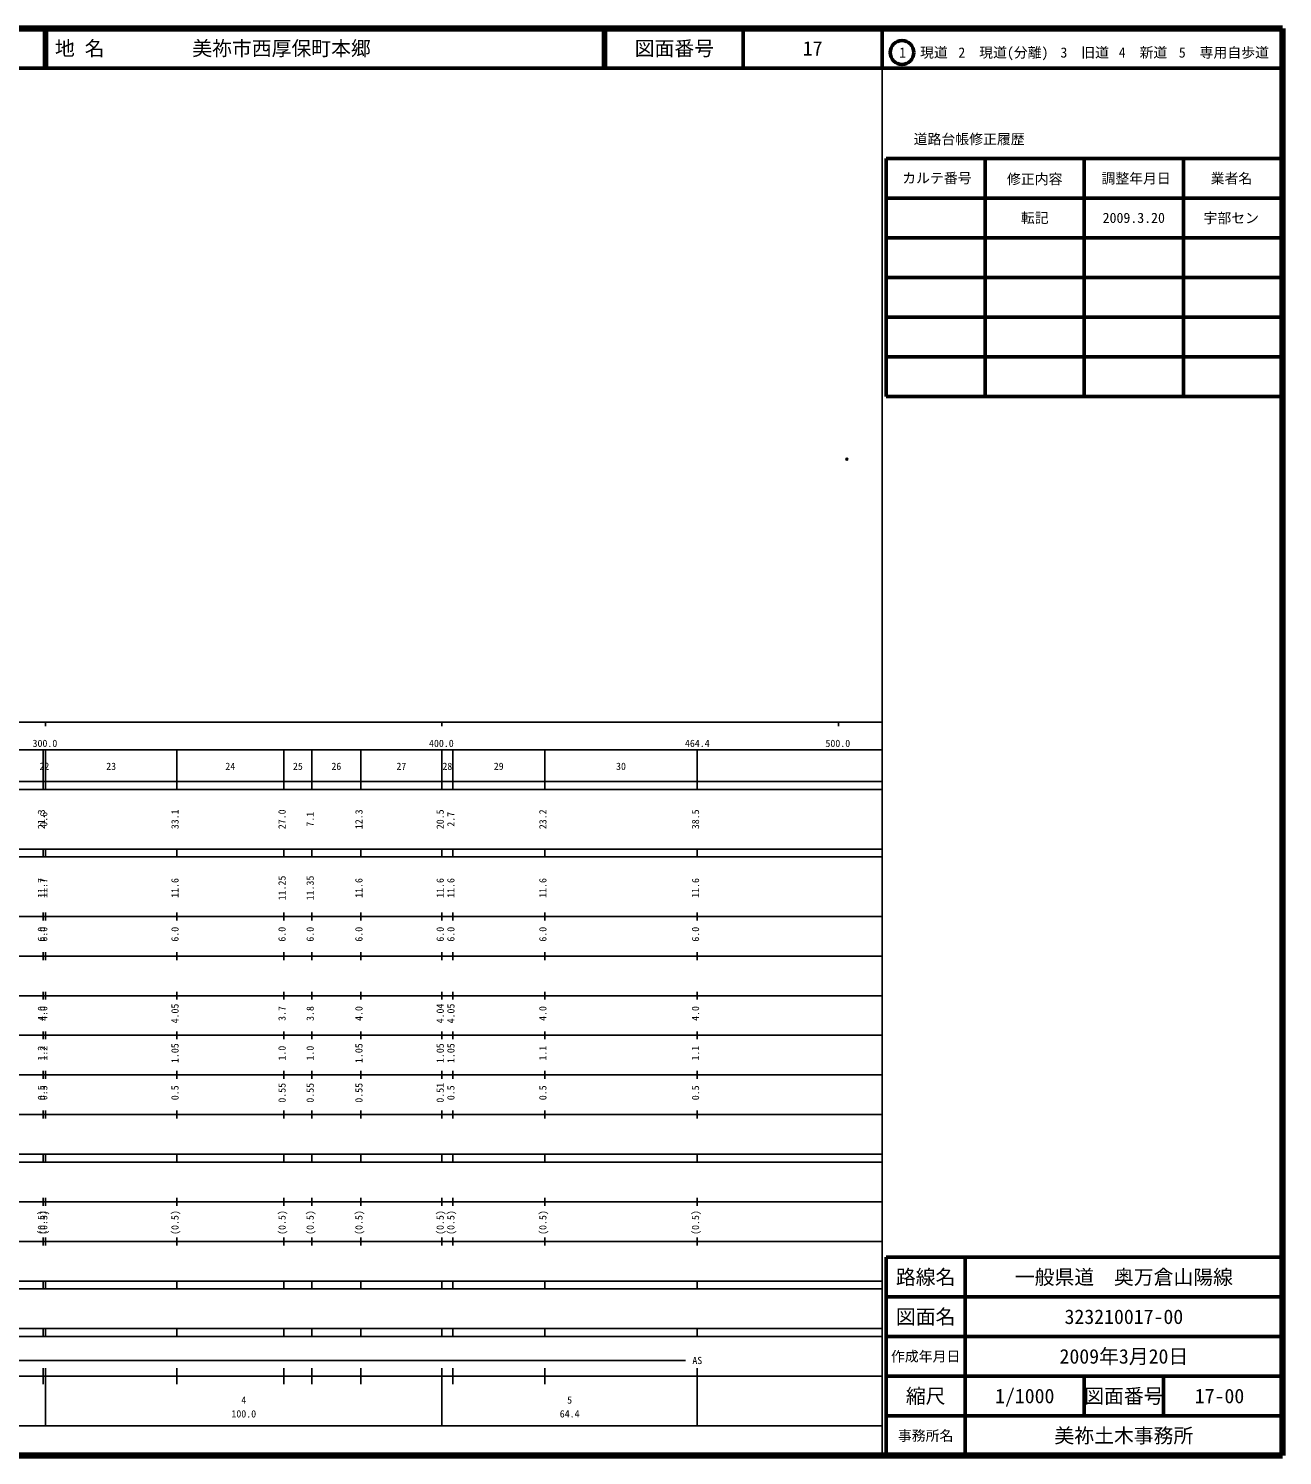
# Model space of a CAD drawing. Units: millimetres on the paper. Extents: x 40 to 680, y 20 to 380.
# Drawn here: x 363.7 to 680, y 20 to 380 of the extents above; entities that cross this region are included whole.
import ezdxf
from ezdxf.enums import TextEntityAlignment as Align

# ---------------------------------------------------------------- set-up
doc = ezdxf.new("R2010")
doc.units = ezdxf.units.MM
doc.header["$PDMODE"] = 32
doc.header["$PDSIZE"] = 0.5
doc.layers.add('M-OTRS', color=6, linetype='Continuous')
doc.layers.add('M-TTL-TXT', color=7, linetype='Continuous')
for name, color, linetype, lineweight in [('M-TTL', 2, 'Continuous', 140), ('M-TTL-BAND', 7, 'Continuous', 25), ('M-TTL-FRAM', 2, 'Continuous', 50), ('M-TTL-LINE', 7, 'Continuous', 50)]:
    doc.layers.add(name, color=color, linetype=linetype, lineweight=lineweight)
doc.styles.add('ＭＳ ゴシック', font='')
doc.styles.get('ＭＳ ゴシック').set_extended_font_data('MS Gothic')

msp = doc.modelspace()

# ---------------------------------------------------------------- linework, layer by layer
at = {"layer": 'M-OTRS'}
msp.add_point((570.128, 271.343), dxfattribs=at)
at = {"layer": 'M-TTL'}
for p, q in [((680, 380), (40, 380)), ((680, 20), (680, 380)), ((40, 20), (680, 20))]:
    msp.add_line(p, q, dxfattribs=at)
at = {"layer": 'M-TTL-BAND'}
for p, q in [((579, 20), (579, 370)), ((40, 205), (579, 205)), ((368, 205), (368, 204)), ((468, 205), (468, 204)), ((568, 205), (568, 204)), ((68, 198), (579, 198)), ((367.4, 188), (367.4, 198)), ((368, 188), (368, 198)), ((401.1, 188), (401.1, 198)), ((428.1, 188), (428.1, 198)), ((435.2, 188), (435.2, 198)), ((447.5, 188), (447.5, 198)), ((468, 188), (468, 198)), ((470.7, 188), (470.7, 198)), ((493.9, 188), (493.9, 198)), ((532.4, 188), (532.4, 198)), ((40, 190), (579, 190)), ((40, 188), (579, 188)), ((40, 173), (579, 173)), ((367.4, 171), (367.4, 173)), ((368, 171), (368, 173)), ((401.1, 171), (401.1, 173)), ((428.1, 171), (428.1, 173)), ((435.2, 171), (435.2, 173)), ((447.5, 171), (447.5, 173)), ((468, 171), (468, 173)), ((470.7, 171), (470.7, 173)), ((493.9, 171), (493.9, 173)), ((532.4, 171), (532.4, 173)), ((40, 171), (579, 171)), ((40, 156), (579, 156)), ((367.4, 155), (367.4, 157)), ((368, 155), (368, 157)), ((401.1, 155), (401.1, 157)), ((428.1, 155), (428.1, 157)), ((435.2, 155), (435.2, 157)), ((447.5, 155), (447.5, 157)), ((468, 155), (468, 157)), ((470.7, 155), (470.7, 157)), ((493.9, 155), (493.9, 157)), ((532.4, 155), (532.4, 157)), ((46, 146), (579, 146)), ((367.4, 145), (367.4, 147)), ((368, 145), (368, 147)), ((401.1, 145), (401.1, 147)), ((428.1, 145), (428.1, 147)), ((435.2, 145), (435.2, 147)), ((447.5, 145), (447.5, 147)), ((468, 145), (468, 147)), ((470.7, 145), (470.7, 147)), ((493.9, 145), (493.9, 147)), ((532.4, 145), (532.4, 147)), ((367.4, 135), (367.4, 137)), ((368, 135), (368, 137)), ((401.1, 135), (401.1, 137)), ((428.1, 135), (428.1, 137)), ((435.2, 135), (435.2, 137)), ((447.5, 135), (447.5, 137)), ((468, 135), (468, 137)), ((470.7, 135), (470.7, 137)), ((493.9, 135), (493.9, 137)), ((532.4, 135), (532.4, 137)), ((52, 136), (579, 136)), ((46, 126), (579, 126)), ((367.4, 125), (367.4, 127)), ((368, 125), (368, 127)), ((401.1, 125), (401.1, 127)), ((428.1, 125), (428.1, 127)), ((435.2, 125), (435.2, 127)), ((447.5, 125), (447.5, 127)), ((468, 125), (468, 127)), ((470.7, 125), (470.7, 127)), ((493.9, 125), (493.9, 127)), ((532.4, 125), (532.4, 127)), ((52, 116), (579, 116)), ((367.4, 115), (367.4, 117)), ((368, 115), (368, 117)), ((401.1, 115), (401.1, 117)), ((428.1, 115), (428.1, 117)), ((435.2, 115), (435.2, 117)), ((447.5, 115), (447.5, 117)), ((468, 115), (468, 117)), ((470.7, 115), (470.7, 117)), ((493.9, 115), (493.9, 117)), ((532.4, 115), (532.4, 117)), ((46, 106), (579, 106)), ((367.4, 105), (367.4, 107)), ((368, 105), (368, 107)), ((401.1, 105), (401.1, 107)), ((428.1, 105), (428.1, 107)), ((435.2, 105), (435.2, 107)), ((447.5, 105), (447.5, 107)), ((468, 105), (468, 107)), ((470.7, 105), (470.7, 107)), ((493.9, 105), (493.9, 107)), ((532.4, 105), (532.4, 107)), ((40, 96), (579, 96)), ((40, 94), (579, 94)), ((367.4, 94), (367.4, 96)), ((368, 94), (368, 96)), ((401.1, 94), (401.1, 96)), ((428.1, 94), (428.1, 96)), ((435.2, 94), (435.2, 96)), ((447.5, 94), (447.5, 96)), ((468, 94), (468, 96)), ((470.7, 94), (470.7, 96)), ((493.9, 94), (493.9, 96)), ((532.4, 94), (532.4, 96)), ((49, 84), (579, 84)), ((367.4, 83), (367.4, 85)), ((368, 83), (368, 85)), ((401.1, 83), (401.1, 85)), ((428.1, 83), (428.1, 85)), ((435.2, 83), (435.2, 85)), ((447.5, 83), (447.5, 85)), ((468, 83), (468, 85)), ((470.7, 83), (470.7, 85)), ((493.9, 83), (493.9, 85)), ((532.4, 83), (532.4, 85)), ((40, 74), (579, 74)), ((367.4, 73), (367.4, 75)), ((368, 73), (368, 75)), ((401.1, 73), (401.1, 75)), ((428.1, 73), (428.1, 75)), ((435.2, 73), (435.2, 75)), ((447.5, 73), (447.5, 75)), ((468, 73), (468, 75)), ((470.7, 73), (470.7, 75)), ((493.9, 73), (493.9, 75)), ((532.4, 73), (532.4, 75)), ((40, 64), (579, 64)), ((40, 62), (579, 62)), ((367.4, 62), (367.4, 64)), ((368, 62), (368, 64)), ((401.1, 62), (401.1, 64)), ((428.1, 62), (428.1, 64)), ((435.2, 62), (435.2, 64)), ((447.5, 62), (447.5, 64)), ((468, 62), (468, 64)), ((470.7, 62), (470.7, 64)), ((493.9, 62), (493.9, 64)), ((532.4, 62), (532.4, 64)), ((40, 52), (579, 52)), ((367.4, 50), (367.4, 52)), ((368, 50), (368, 52)), ((401.1, 50), (401.1, 52)), ((428.1, 50), (428.1, 52)), ((435.2, 50), (435.2, 52)), ((447.5, 50), (447.5, 52)), ((468, 50), (468, 52)), ((470.7, 50), (470.7, 52)), ((493.9, 50), (493.9, 52)), ((532.4, 50), (532.4, 52)), ((40, 50), (579, 50)), ((71, 44), (529.4, 44)), ((40, 40), (579, 40)), ((367.4, 38), (367.4, 42)), ((368, 27.5), (368, 42)), ((401.1, 38), (401.1, 42)), ((428.1, 38), (428.1, 42)), ((435.2, 38), (435.2, 42)), ((447.5, 38), (447.5, 42)), ((468, 27.5), (468, 42)), ((470.7, 38), (470.7, 42)), ((493.9, 38), (493.9, 42)), ((532.4, 27.5), (532.4, 42)), ((68, 27.5), (579, 27.5))]:
    msp.add_line(p, q, dxfattribs=at)
at = {"layer": 'M-TTL-FRAM'}
for p, q in [((580, 347.197), (580, 287.197)), ((580, 347.197), (680, 347.197)), ((580, 287.197), (680, 287.197)), ((680, 70), (580, 70)), ((580, 70), (580, 20))]:
    msp.add_line(p, q, dxfattribs=at)
at = {"layer": 'M-TTL-LINE'}
for p, q in [((367.75, 380), (367.75, 370)), ((368.25, 380), (368.25, 370)), ((508.747, 380), (508.747, 370)), ((509.247, 380), (509.247, 370)), ((543.997, 380), (543.997, 370)), ((579, 380), (579, 370)), ((40, 370), (680, 370)), ((605, 347.197), (605, 287.197)), ((630, 347.197), (630, 287.197)), ((655, 347.197), (655, 287.197)), ((580, 337.197), (680, 337.197)), ((580, 327.197), (680, 327.197)), ((580, 317.197), (680, 317.197)), ((580, 307.197), (680, 307.197)), ((580, 297.197), (680, 297.197)), ((600, 70), (600, 20)), ((680, 60), (580, 60)), ((680, 50), (580, 50)), ((680, 40), (580, 40)), ((630, 40), (630, 30)), ((650, 40), (650, 30)), ((680, 30), (580, 30))]:
    msp.add_line(p, q, dxfattribs=at)
msp.add_circle((584.031, 373.958), 3, dxfattribs=at)

# ---------------------------------------------------------------- texts
at = {"layer": 'M-TTL-BAND', "style": 'ＭＳ ゴシック'}
for s, p in [('300.0', (367.844, 198.195)), ('400.0', (467.844, 198.195)), ('464.4', (532.4, 198.195)), ('500.0', (567.844, 198.195)), ('22', (367.7, 192.405)), ('23', (384.55, 192.405)), ('24', (414.6, 192.405)), ('25', (431.65, 192.405)), ('26', (441.35, 192.405)), ('27', (457.75, 192.405)), ('28', (469.35, 192.405)), ('29', (482.3, 192.405)), ('30', (513.15, 192.405)), ('AS', (532.4, 42.5)), ('4', (418, 32.523)), ('5', (500.2, 32.523)), ('100.0', (418, 29.033)), ('64.4', (500.2, 29.033))]:
    msp.add_text(s, height=1.833, dxfattribs=at).set_placement(p, align=Align.BOTTOM_CENTER)
for s, p in [('21.3', (368.4, 180.5)), ('0.6', (369, 180.5)), ('33.1', (402.1, 180.5)), ('27.0', (429.1, 180.5)), ('7.1', (436.2, 180.5)), ('12.3', (448.5, 180.5)), ('20.5', (469, 180.5)), ('2.7', (471.7, 180.5)), ('23.2', (494.9, 180.5)), ('38.5', (533.4, 180.5)), ('11.25', (429.1, 163.174)), ('11.35', (436.2, 163.174)), ('11.7', (368.4, 163.174)), ('11.7', (369, 163.174)), ('11.6', (402.1, 163.174)), ('11.6', (448.5, 163.174)), ('11.6', (469, 163.174)), ('11.6', (471.7, 163.174)), ('11.6', (494.9, 163.174)), ('11.6', (533.4, 163.174)), ('6.0', (368.4, 151.5)), ('6.0', (369, 151.5)), ('6.0', (402.1, 151.5)), ('6.0', (429.1, 151.5)), ('6.0', (436.2, 151.5)), ('6.0', (448.5, 151.5)), ('6.0', (469, 151.5)), ('6.0', (471.7, 151.5)), ('6.0', (494.9, 151.5)), ('6.0', (533.4, 151.5)), ('4.0', (368.4, 131.5)), ('4.0', (369, 131.5)), ('4.05', (402.1, 131.5)), ('3.7', (429.1, 131.5)), ('3.8', (436.2, 131.5)), ('4.0', (448.5, 131.5)), ('4.04', (469, 131.5)), ('4.05', (471.7, 131.5)), ('4.0', (494.9, 131.5)), ('4.0', (533.4, 131.5)), ('1.2', (368.4, 121.5)), ('1.2', (369, 121.5)), ('1.05', (402.1, 121.5)), ('1.0', (429.1, 121.5)), ('1.0', (436.2, 121.5)), ('1.05', (448.5, 121.5)), ('1.05', (469, 121.5)), ('1.05', (471.7, 121.5)), ('1.1', (494.9, 121.5)), ('1.1', (533.4, 121.5)), ('0.5', (368.4, 111.5)), ('0.5', (369, 111.5)), ('0.5', (402.1, 111.5)), ('0.55', (429.1, 111.5)), ('0.55', (436.2, 111.5)), ('0.55', (448.5, 111.5)), ('0.51', (469, 111.5)), ('0.5', (471.7, 111.5)), ('0.5', (494.9, 111.5)), ('0.5', (533.4, 111.5)), ('(0.5)', (368.4, 78.764)), ('(0.5)', (369, 78.764)), ('(0.5)', (402.1, 78.764)), ('(0.5)', (429.1, 78.764)), ('(0.5)', (436.2, 78.764)), ('(0.5)', (448.5, 78.764)), ('(0.5)', (469, 78.764)), ('(0.5)', (471.7, 78.764)), ('(0.5)', (494.9, 78.764)), ('(0.5)', (533.4, 78.764))]:
    msp.add_text(s, height=1.833, rotation=90, dxfattribs=at).set_placement(p, align=Align.BOTTOM_CENTER)
at = {"layer": 'M-TTL-TXT', "style": 'ＭＳ ゴシック'}
for s, p in [('地 名', (370.38, 375)), ('美祢市西厚保町本郷', (405.024, 375))]:
    msp.add_text(s, height=3.666, dxfattribs=at).set_placement(p, align=Align.MIDDLE_LEFT)
for s, height, p in [('図面番号', 3.666, (526.622, 375)), ('17', 3.666, (561.497, 375)), ('1\u3000現道', 2.566, (589.448, 373.958)), ('2\u3000現道(分離)', 2.566, (609.619, 373.958)), ('3\u3000旧道', 2.566, (630.121, 373.958)), ('4\u3000新道', 2.566, (644.824, 373.958)), ('5\u3000専用自歩道', 2.566, (665.228, 373.958)), ('道路台帳修正履歴', 2.566, (600.968, 352.113)), ('カルテ番号', 2.566, (592.839, 342.277)), ('修正内容', 2.566, (617.509, 342.023)), ('調整年月日', 2.566, (643.089, 342.197)), ('業者名', 2.566, (667.134, 342.197)), ('転記', 2.566, (617.5, 332.245)), ('2009.3.20', 2.566, (642.5, 332.245)), ('宇部セン', 2.566, (667.077, 332.189)), ('路線名', 3.666, (590, 65)), ('路線名', 3.666, (590, 65)), ('一般県道\u3000奥万倉山陽線', 3.666, (640, 65)), ('図面名', 3.666, (590, 55)), ('図面名', 3.666, (590, 55)), ('323210017-00', 3.666, (640, 55)), ('2009年3月20日', 3.666, (640, 45)), ('作成年月日', 2.566, (590, 45)), ('作成年月日', 2.566, (590, 45)), ('縮尺', 3.666, (590, 35)), ('縮尺', 3.666, (590, 35)), ('1/1000', 3.666, (615, 35)), ('図面番号', 3.666, (640, 35)), ('図面番号', 3.666, (640, 35)), ('17-00', 3.666, (664.125, 35)), ('事務所名', 2.566, (590, 25)), ('事務所名', 2.566, (590, 25)), ('美祢土木事務所', 3.666, (640, 25))]:
    msp.add_text(s, height=height, dxfattribs=at).set_placement(p, align=Align.MIDDLE_CENTER)

doc.saveas('drawing.dxf')
